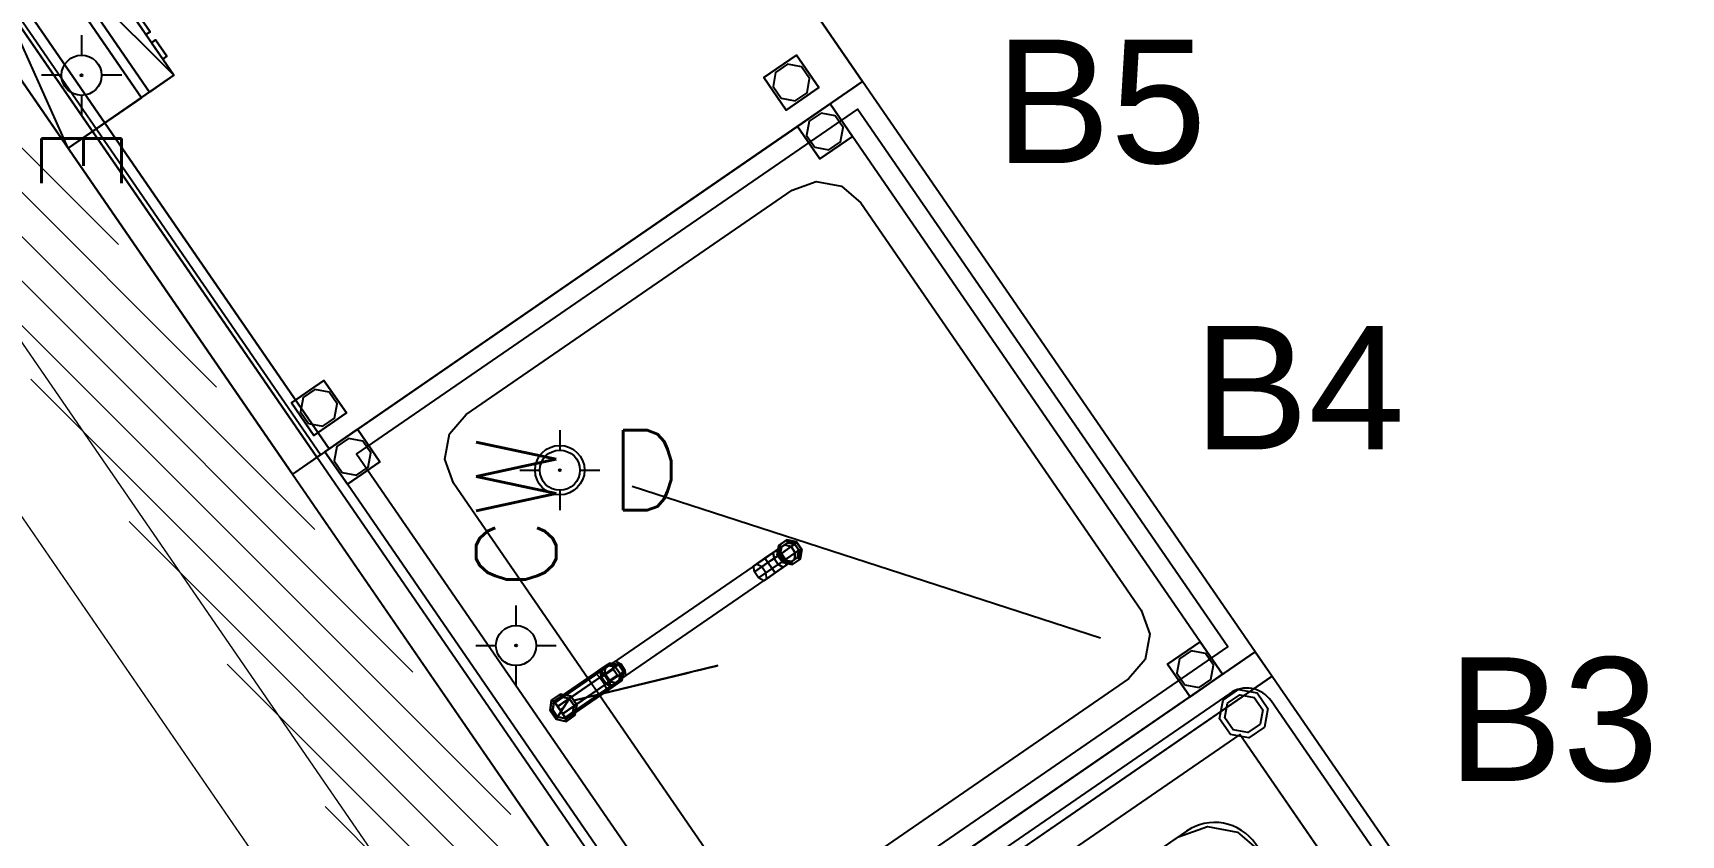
# Model space of a CAD drawing. Header units: millimetres. Extents: x 8159 to 14952, y 6817 to 11888.
# Drawn here: x 8721.3 to 8888, y 8041.3 to 8122.4 of the extents above; entities that cross this region are included whole.
import ezdxf
from ezdxf.enums import TextEntityAlignment as Align

# ---------------------------------------------------------------- set-up
doc = ezdxf.new("R2010")
doc.units = ezdxf.units.MM
doc.header["$LTSCALE"] = 5
for name, color, linetype in [('200-EquipBlack-3d', 250, 'Continuous'), ('200-EquipBorder-2d', 9, 'Continuous'), ('200-EquipID-2d', 7, 'Continuous'), ('200-EquipInternal-2d', 252, 'Continuous'), ('200-EquipSteel-3d', 9, 'Continuous'), ('250-Cwater-2d', 160, 'Continuous'), ('250-Drain-2D', 140, 'Continuous'), ('250-ele-2d', 20, 'Continuous')]:
    doc.layers.add(name, color=color, linetype=linetype)
doc.layers.add('200-InsPoint-3D', color=3, linetype='Continuous', plot=False)
for name, color, linetype, lineweight in [('3-YANGIN-DOLABI', 7, 'Continuous', 0), ('A-DUVAR', 5, 'Continuous', 18), ('anted', 10, 'Continuous', 0), ('FIBROBETON', 1, 'Continuous', 18), ('SİYAH', 253, 'Continuous', 5), ('YAZI', 250, 'Continuous', 30)]:
    doc.layers.add(name, color=color, linetype=linetype, lineweight=lineweight)
doc.styles.add('Arial', font='arial.ttf')
doc.styles.add('ROMANS', font='micross.ttf')
doc.styles.add('SIMPLEX', font='SIMPLEX')

# ---------------------------------------------------------------- blocks, each defined once
blk = doc.blocks.new('A$C23C11219')
at = {"layer": 'FIBROBETON'}
blk.add_lwpolyline([(4170.99, 707.81), (4330.65, -537.53, 0.079118), (6057.44, 175.69), (5734.15, 708.99, 0.288304), (5090.27, 1000.53, -0.032207)], format="xyb", close=True, dxfattribs=at)
blk.add_lwpolyline([(6041.3, 289.12), (5825.08, 645.8)], dxfattribs=at)
blk = doc.blocks.new('TLP1810E')
at = {"layer": '200-EquipBorder-2d'}
blk.add_lwpolyline([(0, -700), (1800, -700), (1800, 0), (0, 0)], close=True, dxfattribs=at)
at = {"layer": '200-EquipInternal-2d'}
blk.add_line((1770, -30), (1770, -700), dxfattribs=at)
blk.add_lwpolyline([(1347.4, -640), (1740, -640), (1740, -60), (1347.4, -60)], dxfattribs=at)
blk.add_lwpolyline([(1447.4, -590), (1640, -590, 0.414214), (1690, -540), (1690, -160, 0.414214), (1640, -110), (1447.4, -110, 0.414214), (1397.4, -160), (1397.4, -540, 0.414214)], format="xyb", close=True, dxfattribs=at)
at = {"layer": '200-EquipSteel-3d', "elevation": 900}
blk.add_lwpolyline([(30, -700), (0, -700), (0, 0), (1800, 0), (1800, -700), (1770, -700), (1770, -30), (30, -30), (30, -700)], dxfattribs=at)
at = {"layer": '200-EquipSteel-3d'}
for points, elevation in [([(1800, -700), (1800, 0), (0, 0), (0, -700)], 860), ([(1740, -640), (1740, -60), (60, -60), (60, -640)], 870), ([(1630, -110), (1660, -118), (1682, -140), (1690, -170), (1690, -530), (1682, -560), (1660, -582), (1630, -590), (1457.4, -590), (1427.4, -582), (1405.4, -560), (1397.4, -530), (1397.4, -170), (1405.4, -140), (1427.4, -118), (1457.4, -110)], 720), ([(1764.6, -631.9), (1778.1, -645.4), (1778.1, -664.6), (1764.6, -678.1), (1745.4, -678.1), (1731.9, -664.6), (1731.9, -645.4), (1745.4, -631.9)], 70)]:
    blk.add_lwpolyline(points, close=True, dxfattribs=dict(at, elevation=elevation))
at = {"layer": '200-EquipSteel-3d', "elevation": 660}
blk.add_lwpolyline([(20, -80), (20, -655, 0.414214), (50, -685), (1750, -685, 0.414214), (1780, -655), (1780, -80)], format="xyb", dxfattribs=at)
at = {"layer": '200-EquipSteel-3d'}
blk.add_lwpolyline([(1762.5, -636.9), (1773.1, -647.5), (1773.1, -662.5), (1762.5, -673.1), (1747.5, -673.1), (1736.9, -662.5), (1736.9, -647.5), (1747.5, -636.9)], close=True, dxfattribs=at)
at = {"layer": '200-EquipSteel-3d', "invisible_edges": 15}
for points in [[(1740, -60, 900), (1800, 0, 900), (1800, -700, 900), (1740, -640, 900)], [(1800, 0, 1000), (1770, -30, 1000), (1770, -700, 1000), (1800, -700, 1000)], [(1740, -60, 870), (1690, -110, 870), (1690, -590, 870), (1740, -640, 870)], [(1690, -530, 720), (1682, -560, 720), (1660, -582, 720), (1630, -590, 720)], [(1690, -530, 870), (1690, -590, 870), (1682, -560, 870)], [(1682, -560, 870), (1690, -590, 870), (1660, -582, 870)], [(1690, -590, 870), (1660, -582, 870), (1630, -590, 870)], [(1397.4, -640, 870), (1397.4, -590, 870), (1690, -590, 870), (1740, -640, 870)], [(60, -640, 900), (1740, -640, 900), (1800, -700, 900), (0, -700, 900)]]:
    blk.add_3dface(points, dxfattribs=at)
at = {"layer": '200-InsPoint-3D'}
blk.add_point((1800, -700), dxfattribs=at)
blk.add_attdef('DISTANG', (0, 0), '', height=1, dxfattribs=at)
blk = doc.blocks.new('LG716P')
at = {"layer": '200-EquipBorder-2d'}
for points in [[(0, -700), (700, -700), (700, 0), (0, 0)], [(100, -629), (75, -622.3), (56.7, -604), (50, -579), (50, -179), (56.7, -154), (75, -135.7), (100, -129), (600, -129), (625, -135.7), (643.3, -154), (650, -179), (650, -579), (643.3, -604), (625, -622.3), (600, -629)]]:
    blk.add_lwpolyline(points, close=True, dxfattribs=at)
blk.add_circle((550, -225), 25, dxfattribs=at)
at = {"layer": '200-EquipInternal-2d'}
for p, q in [((0, -30), (700, -30)), ((100, -579), (494.9, -275.9))]:
    blk.add_line(p, q, dxfattribs=at)
blk.add_lwpolyline([(20, -65), (20, -680), (680, -680), (680, -65)], close=True, dxfattribs=at)
at = {"layer": '200-EquipSteel-3d'}
for p, q in [((40, -40, 570), (660, -40, 570)), ((0, -80, 570), (0, -620, 570)), ((700, -620, 570), (700, -80, 570)), ((40, -660, 570), (660, -660, 570)), ((0, -700, 850), (700, -700, 850))]:
    blk.add_line(p, q, dxfattribs=at)
at = {"layer": '200-EquipSteel-3d', "extrusion": (1, 0, 0)}
blk.add_lwpolyline([(-45, 900), (-34.4, 904.4), (-30, 915), (-30, 1000), (0, 1000), (0, 850)], dxfattribs=at)
at = {"layer": '200-EquipSteel-3d'}
for points in [[(12.8, -42.5), (2.5, -52.8), (2.5, -67.2), (12.8, -77.5), (27.2, -77.5), (37.5, -67.2), (37.5, -52.8), (27.2, -42.5)], [(672.8, -42.5), (662.5, -52.8), (662.5, -67.2), (672.8, -77.5), (687.2, -77.5), (697.5, -67.2), (697.5, -52.8), (687.2, -42.5)], [(12.8, -622.5), (2.5, -632.8), (2.5, -647.2), (12.8, -657.5), (27.2, -657.5), (37.5, -647.2), (37.5, -632.8), (27.2, -622.5)], [(672.8, -622.5), (662.5, -632.8), (662.5, -647.2), (672.8, -657.5), (687.2, -657.5), (697.5, -647.2), (697.5, -632.8), (687.2, -622.5)]]:
    blk.add_lwpolyline(points, close=True, dxfattribs=at)
for points, elevation in [([(20, -65), (20, -680), (680, -680), (680, -65)], 880), ([(100, -629), (75, -622.3), (56.7, -604), (50, -579), (50, -179), (56.7, -154), (75, -135.7), (100, -129), (600, -129), (625, -135.7), (643.3, -154), (650, -179), (650, -579), (643.3, -604), (625, -622.3), (600, -629)], 600)]:
    blk.add_lwpolyline(points, close=True, dxfattribs=dict(at, elevation=elevation))
for points in [[(0, -45, 900), (0, -700, 900), (0, -700, 850), (0, 0, 850)], [(700, -45, 900), (700, -700, 900), (700, -700, 850), (700, 0, 850)]]:
    blk.add_polyline3d(points, dxfattribs=at)
at = {"layer": '200-EquipSteel-3d', "invisible_edges": 15}
for points in [[(0, 0, 850), (0, -700, 850), (0, -700, 900), (0, 0, 900)], [(0, 0, 900), (0, 0, 1000), (0, -30, 1000), (0, -30, 900)], [(700, 0, 850), (700, -700, 850), (700, -700, 900), (700, 0, 900)], [(700, 0, 900), (700, 0, 1000), (700, -30, 1000), (700, -30, 900)], [(0, -30, 900), (0, -30, 915), (0, -34.4, 904.4), (0, -45, 900)], [(700, -30, 900), (700, -30, 915), (700, -34.4, 904.4), (700, -45, 900)], [(0, -700, 900), (20, -680, 900), (20, -65, 900), (0, -45, 900)], [(20, -65, 900), (0, -45, 900), (700, -45, 900), (680, -65, 900)], [(700, -45, 900), (680, -65, 900), (680, -680, 900), (700, -700, 900)], [(20, -680, 880), (50, -629, 880), (50, -129, 880), (20, -65, 880)], [(50, -129, 880), (20, -65, 880), (680, -65, 880), (650, -129, 880)], [(680, -65, 880), (650, -129, 880), (650, -629, 880), (680, -680, 880)], [(50, -129, 600), (50, -629, 600), (650, -629, 600), (650, -129, 600)], [(50, -129, 880), (100, -129, 880), (75, -135.7, 880), (56.7, -154, 880)], [(50, -129, 880), (56.7, -154, 880), (50, -179, 880)], [(650, -129, 880), (600, -129, 880), (625, -135.7, 880), (643.3, -154, 880)], [(650, -129, 880), (643.3, -154, 880), (650, -179, 880)], [(50, -629, 880), (56.7, -604, 880), (50, -579, 880)], [(650, -629, 880), (643.3, -604, 880), (650, -579, 880)], [(50, -629, 880), (100, -629, 880), (75, -622.3, 880), (56.7, -604, 880)], [(650, -629, 880), (600, -629, 880), (625, -622.3, 880), (643.3, -604, 880)], [(650, -629, 880), (680, -680, 880), (20, -680, 880), (50, -629, 880)], [(680, -680, 900), (700, -700, 900), (0, -700, 900), (20, -680, 900)]]:
    blk.add_3dface(points, dxfattribs=at)
at = {"layer": '200-InsPoint-3D'}
for p in [(0, 0), (700, 0), (350, -90), (0, -700), (700, -700)]:
    blk.add_point(p, dxfattribs=at)
blk.add_attdef('DISTANG', (0, 0), '', height=1, dxfattribs=at)
at = {"layer": '200-EquipSteel-3d'}
mesh = blk.add_polymesh((6, 3), dxfattribs=at)
for k, corner in enumerate([(40, -80, 850), (40, -80, 50), (40, -80, 50), (0, -80, 850), (0, -80, 50), (0, -80, 50), (0, -40, 850), (0, -40, 50), (0, -80, 50), (40, -40, 850), (40, -40, 50), (40, -80, 50), (40, -40, 850), (40, -40, 850), (40, -80, 850), (0, -40, 850), (0, -40, 850), (0, -80, 850)]):
    mesh.set_mesh_vertex(divmod(k, 3), corner)
mesh = blk.add_polymesh((6, 3), dxfattribs=at)
for k, corner in enumerate([(700, -80, 850), (700, -80, 50), (700, -80, 50), (660, -80, 850), (660, -80, 50), (660, -80, 50), (660, -40, 850), (660, -40, 50), (660, -80, 50), (700, -40, 850), (700, -40, 50), (700, -80, 50), (700, -40, 850), (700, -40, 850), (700, -80, 850), (660, -40, 850), (660, -40, 850), (660, -80, 850)]):
    mesh.set_mesh_vertex(divmod(k, 3), corner)
mesh = blk.add_polymesh((6, 3), dxfattribs=at)
for k, corner in enumerate([(40, -660, 850), (40, -660, 50), (40, -660, 50), (0, -660, 850), (0, -660, 50), (0, -660, 50), (0, -620, 850), (0, -620, 50), (0, -660, 50), (40, -620, 850), (40, -620, 50), (40, -660, 50), (40, -620, 850), (40, -620, 850), (40, -660, 850), (0, -620, 850), (0, -620, 850), (0, -660, 850)]):
    mesh.set_mesh_vertex(divmod(k, 3), corner)
mesh = blk.add_polymesh((6, 3), dxfattribs=at)
for k, corner in enumerate([(700, -660, 850), (700, -660, 50), (700, -660, 50), (660, -660, 850), (660, -660, 50), (660, -660, 50), (660, -620, 850), (660, -620, 50), (660, -660, 50), (700, -620, 850), (700, -620, 50), (700, -660, 50), (700, -620, 850), (700, -620, 850), (700, -660, 850), (660, -620, 850), (660, -620, 850), (660, -660, 850)]):
    mesh.set_mesh_vertex(divmod(k, 3), corner)
blk = doc.blocks.new('attrib')
at = {"layer": '200-EquipID-2d', "style": 'Arial'}
blk.add_attdef('POS', text='', height=2.5, dxfattribs=at).set_placement((0, 0, -1), align=Align.MIDDLE)
at = {"layer": '200-EquipID-2d', "style": 'ROMANS', "flags": 1}
for tag, p in [('ZONA', (0, -4.905, -2)), ('EQUIPMENTDATA', (0, -7.89, -2)), ('LONGDESCR', (0, -11.302, -2)), ('EQUIPMENTCONN', (0, -14.714, -2)), ('ACCESSORYDATA', (0, -18.552, -2)), ('ACCESSORYCONN', (0, -21.857, -2))]:
    blk.add_attdef(tag, text='', height=2.5, dxfattribs=at).set_placement(p, align=Align.CENTER)
blk = doc.blocks.new('DCON')
at = {"layer": '250-Drain-2D'}
for p, q in [((0, 40.6), (0, 20.3)), ((-40.6, 0), (-20.3, 0)), ((20.3, 0), (40.6, 0)), ((0, -20.3), (0, -40.6))]:
    blk.add_line(p, q, dxfattribs=at)
for radius in [20.3, 1]:
    blk.add_circle((0, 0), radius, dxfattribs=at)
blk.add_point((0, 0), dxfattribs=at)
at = {"layer": '250-Drain-2D', "style": 'SIMPLEX', "flags": 8}
blk.add_attdef('D', (50, -40.6), '', height=81, dxfattribs=at)
blk = doc.blocks.new('TG1110P')
at = {"layer": '200-EquipBorder-2d'}
blk.add_lwpolyline([(0, 0), (1100, 0), (1100, -700), (0, -700)], close=True, dxfattribs=at)
at = {"layer": '200-EquipInternal-2d'}
blk.add_line((0, -30), (1100, -30), dxfattribs=at)
at = {"layer": '200-EquipSteel-3d'}
for points in [[(32.8, -42.5), (22.5, -52.8), (22.5, -67.2), (32.8, -77.5), (47.2, -77.5), (57.5, -67.2), (57.5, -52.8), (47.2, -42.5)], [(1052.8, -42.5), (1042.5, -52.8), (1042.5, -67.2), (1052.8, -77.5), (1067.2, -77.5), (1077.5, -67.2), (1077.5, -52.8), (1067.2, -42.5)], [(32.8, -622.5), (22.5, -632.8), (22.5, -647.2), (32.8, -657.5), (47.2, -657.5), (57.5, -647.2), (57.5, -632.8), (47.2, -622.5)], [(1052.8, -622.5), (1042.5, -632.8), (1042.5, -647.2), (1052.8, -657.5), (1067.2, -657.5), (1077.5, -647.2), (1077.5, -632.8), (1067.2, -622.5)]]:
    blk.add_lwpolyline(points, close=True, dxfattribs=at)
at = {"layer": '200-EquipSteel-3d', "invisible_edges": 15}
for points in [[(0, 0, 900), (0, 0, 1000), (0, -30, 1000), (0, -30, 900)], [(0, 0, 850), (0, -700, 850), (0, -700, 900), (0, 0, 900)], [(1100, 0, 850), (1100, -700, 850), (1100, -700, 900), (1100, 0, 900)], [(1100, 0, 900), (1100, 0, 1000), (1100, -30, 1000), (1100, -30, 900)], [(0, -30, 900), (0, -30, 915), (0, -34.4, 904.4), (0, -45, 900)], [(1100, -30, 900), (1100, -30, 915), (1100, -34.4, 904.4), (1100, -45, 900)]]:
    blk.add_3dface(points, dxfattribs=at)
at = {"layer": '200-EquipSteel-3d'}
for points in [[(0, 0, 1000), (1100, 0, 1000), (1100, -30, 1000), (0, -30, 1000)], [(0, 0, 1000), (0, 0, 850), (1100, 0, 850), (1100, 0, 1000)], [(1100, 0, 850), (1100, -700, 850), (0, -700, 850), (0, 0, 850)], [(0, -30, 1000), (1100, -30, 1000), (1100, -30, 915), (0, -30, 915)], [(0, -30, 915), (0, -34.4, 904.4), (1100, -34.4, 904.4), (1100, -30, 915)], [(0, -45, 900), (0, -34.4, 904.4), (1100, -34.4, 904.4), (1100, -45, 900)], [(1100, -700, 900), (0, -700, 900), (0, -45, 900), (1100, -45, 900)], [(1100, -700, 900), (0, -700, 900), (0, -700, 850), (1100, -700, 850)]]:
    blk.add_3dface(points, dxfattribs=at)
at = {"layer": '200-InsPoint-3D'}
for p in [(0, 0), (1100, 0), (0, -700), (1100, -700)]:
    blk.add_point(p, dxfattribs=at)
at = {"layer": '200-InsPoint-3D', "flags": 9}
blk.add_attdef('DISTANG', (0, 0), '', height=1, dxfattribs=at)
at = {"layer": '200-EquipSteel-3d'}
mesh = blk.add_polymesh((6, 3), dxfattribs=at)
for k, corner in enumerate([(60, -80, 850), (60, -80, 50), (60, -80, 50), (20, -80, 850), (20, -80, 50), (20, -80, 50), (20, -40, 850), (20, -40, 50), (20, -80, 50), (60, -40, 850), (60, -40, 50), (60, -80, 50), (60, -40, 850), (60, -40, 850), (60, -80, 850), (20, -40, 850), (20, -40, 850), (20, -80, 850)]):
    mesh.set_mesh_vertex(divmod(k, 3), corner)
mesh = blk.add_polymesh((6, 3), dxfattribs=at)
for k, corner in enumerate([(1080, -80, 850), (1080, -80, 50), (1080, -80, 50), (1040, -80, 850), (1040, -80, 50), (1040, -80, 50), (1040, -40, 850), (1040, -40, 50), (1040, -80, 50), (1080, -40, 850), (1080, -40, 50), (1080, -80, 50), (1080, -40, 850), (1080, -40, 850), (1080, -80, 850), (1040, -40, 850), (1040, -40, 850), (1040, -80, 850)]):
    mesh.set_mesh_vertex(divmod(k, 3), corner)
mesh = blk.add_polymesh((6, 3), dxfattribs=at)
for k, corner in enumerate([(60, -660, 850), (60, -660, 50), (60, -660, 50), (20, -660, 850), (20, -660, 50), (20, -660, 50), (20, -620, 850), (20, -620, 50), (20, -660, 50), (60, -620, 850), (60, -620, 50), (60, -660, 50), (60, -620, 850), (60, -620, 850), (60, -660, 850), (20, -620, 850), (20, -620, 850), (20, -660, 850)]):
    mesh.set_mesh_vertex(divmod(k, 3), corner)
mesh = blk.add_polymesh((6, 3), dxfattribs=at)
for k, corner in enumerate([(1080, -660, 850), (1080, -660, 50), (1080, -660, 50), (1040, -660, 850), (1040, -660, 50), (1040, -660, 50), (1040, -620, 850), (1040, -620, 50), (1040, -660, 50), (1080, -620, 850), (1080, -620, 50), (1080, -660, 50), (1080, -620, 850), (1080, -620, 850), (1080, -660, 850), (1040, -620, 850), (1040, -620, 850), (1040, -660, 850)]):
    mesh.set_mesh_vertex(divmod(k, 3), corner)
blk = doc.blocks.new('SHTEB1')
at = {"layer": '200-EquipBlack-3d'}
for points, invisible_edges in [([(-12.8, 3.7, 947.4), (0.2, -1.8, 947.5), (-5.2, 10.8, 947.4), (-12.8, 3.7, 947.4)], 3), ([(-12.8, 3.7, 947.4), (-12.8, -7.1, 947.4), (0.2, -1.8, 947.5), (-12.8, 3.7, 947.4)], 6), ([(5.6, 10.8, 947.4), (-5.2, 10.8, 947.4), (0.2, -1.8, 947.5), (5.6, 10.8, 947.4)], 6), ([(13.2, 3.7, 947.4), (5.6, 10.8, 947.4), (0.2, -1.8, 947.5), (13.2, 3.7, 947.4)], 6), ([(13.2, -7.1, 947.4), (13.2, 3.7, 947.4), (0.2, -1.8, 947.5), (13.2, -7.1, 947.4)], 6), ([(0.2, -14.5, 935.5), (0.2, -14.5, 947.5), (-41.4, -123.4, 1041.7), (-53.2, -154.5, 1060.2)], 4), ([(-12.8, -7.1, 947.4), (-5.2, -14.5, 947.5), (0.2, -1.8, 947.5), (-12.8, -7.1, 947.4)], 6), ([(-5.2, -14.5, 947.5), (5.6, -14.5, 947.5), (0.2, -1.8, 947.5), (-5.2, -14.5, 947.5)], 6), ([(5.6, -14.5, 947.5), (13.2, -7.1, 947.4), (0.2, -1.8, 947.5), (5.6, -14.5, 947.5)], 6), ([(-41.4, -123.4, 1041.7), (-43.9, -130.1, 1049.3), (-53.2, -154.5, 1060.2)], 10), ([(-43.9, -130.1, 1049.3), (-44.5, -131.7, 1057.3), (-53.2, -154.5, 1072.8), (-53.2, -154.5, 1060.2)], 10), ([(-44.5, -131.7, 1057.3), (-45.1, -133.3, 1065.3), (-51.9, -151.1, 1079.5), (-53.2, -154.5, 1072.8)], 10), ([(-45.1, -133.3, 1065.3), (-45.1, -133.3, 1073.2), (-49.3, -144.1, 1082.6), (-51.9, -151.1, 1079.5)], 10), ([(-49.3, -144.1, 1082.6), (-45.1, -133.3, 1073.2), (-46.8, -137.7, 1079.5), (-49.3, -144.1, 1082.6)], 1)]:
    blk.add_3dface(points, dxfattribs=dict(at, invisible_edges=invisible_edges))
at = {"layer": '200-EquipInternal-2d'}
blk.add_lwpolyline([(9, 3.7), (3.7, 9), (-3.7, 9), (-9, 3.7), (-9, -285.4), (-3.7, -290.6), (3.7, -290.6), (9, -285.4)], close=True, dxfattribs=at)
at = {"layer": '200-EquipSteel-3d', "extrusion": (-1, 0, 0)}
for p, q in [((5.6, -14.5, 930.6), (-5.2, 10.8, 930.6)), ((5.6, -14.5, 935.5), (-5.2, 10.8, 935.5)), ((4.5, -12, 933.2), (-4.1, 8.3, 933.2))]:
    blk.add_line(p, q, dxfattribs=at)
at = {"layer": '200-EquipSteel-3d', "extrusion": (0, -0.866025, 0.5), "elevation": 537.9}
blk.add_lwpolyline([(-9, 795.3), (-9, 787.8), (-3.7, 782.6), (3.7, 782.6), (9, 787.8), (9, 795.3), (3.7, 800.6), (-3.7, 800.6)], close=True, dxfattribs=at)
at = {"layer": '200-EquipSteel-3d'}
for points in [[(-5.2, 10.8, 930.6), (-5.2, 10.8, 879), (-12.8, 3.7, 879), (-12.8, 3.7, 930.6)], [(-5.2, 10.8, 930.6), (-12.8, 3.7, 930.6), (-10.2, 2.6, 933.2), (-4.1, 8.3, 933.2)], [(-5.2, 10.8, 935.5), (-4.1, 8.3, 933.2), (-10.2, 2.6, 933.2), (-12.8, 3.7, 935.5)], [(-5.2, 10.8, 935.5), (-12.8, 3.7, 935.5), (-12.8, 3.7, 947.4), (-5.2, 10.8, 947.4)], [(-12.8, 3.7, 930.6), (-12.8, 3.7, 879), (-12.8, -7.1, 879), (-12.8, -7.1, 930.6)], [(-12.8, 3.7, 930.6), (-12.8, -7.1, 930.6), (-10.2, -6, 933.2), (-10.2, 2.6, 933.2)], [(-10.2, 2.6, 933.2), (-10.2, -6, 933.2), (-12.8, -7.1, 935.5), (-12.8, 3.7, 935.5)], [(-12.8, 3.7, 947.4), (-12.8, 3.7, 935.5), (-12.8, -7.1, 935.5), (-12.8, -7.1, 947.4)], [(-10.8, 2.4, 917.4), (-10.8, -48.5, 922), (-4.5, -49.5, 927.5), (-4.5, 2.5, 923.7)], [(-10.8, 2.3, 908.5), (-10.8, -50.9, 914.3), (-10.8, -48.5, 922), (-10.8, 2.4, 917.4)], [(-4.5, 2.2, 902.1), (-4.5, -56.1, 908.8), (-10.8, -50.9, 914.3), (-10.8, 2.3, 908.5)], [(5.6, 10.8, 930.6), (5.6, 10.8, 879), (-5.2, 10.8, 879), (-5.2, 10.8, 930.6)], [(5.6, 10.8, 930.6), (-5.2, 10.8, 930.6), (-4.1, 8.3, 933.2), (4.5, 8.3, 933.2)], [(4.5, 8.3, 933.2), (-4.1, 8.3, 933.2), (-5.2, 10.8, 935.5), (5.6, 10.8, 935.5)], [(5.6, 10.8, 935.5), (-5.2, 10.8, 935.5), (-5.2, 10.8, 947.4), (5.6, 10.8, 947.4)], [(-4.5, 2.5, 923.7), (-4.5, -49.5, 927.5), (4.5, -49.5, 927.5), (4.5, 2.5, 923.7)], [(-4.5, -56.1, 908.8), (-4.5, 2.2, 902.1), (4.5, 2.2, 902.1), (4.5, -56.1, 908.8)], [(13.2, 3.7, 930.6), (5.6, 10.8, 930.6), (4.5, 8.3, 933.2), (10.6, 2.6, 933.2)], [(10.6, 2.6, 933.2), (4.5, 8.3, 933.2), (5.6, 10.8, 935.5), (13.2, 3.7, 935.5)], [(10.8, -48.5, 922), (10.8, 2.4, 917.4), (4.5, 2.5, 923.7), (4.5, -49.5, 927.5)], [(4.5, -56.1, 908.8), (4.5, 2.2, 902.1), (10.8, 2.3, 908.5), (10.8, -50.9, 914.3)], [(13.2, 3.7, 930.6), (13.2, 3.7, 879), (5.6, 10.8, 879), (5.6, 10.8, 930.6)], [(5.6, 10.8, 935.5), (5.6, 10.8, 947.4), (13.2, 3.7, 947.4), (13.2, 3.7, 935.5)], [(13.2, -7.1, 930.6), (13.2, 3.7, 930.6), (10.6, 2.6, 933.2), (10.6, -6, 933.2)], [(10.6, -6, 933.2), (10.6, 2.6, 933.2), (13.2, 3.7, 935.5), (13.2, -7.1, 935.5)], [(10.8, -50.9, 914.3), (10.8, 2.3, 908.5), (10.8, 2.3, 917.4), (10.8, -48.5, 922)], [(13.2, -7.1, 930.6), (13.2, -7.1, 879), (13.2, 3.7, 879), (13.2, 3.7, 930.6)], [(13.2, 3.7, 935.5), (13.2, 3.7, 947.4), (13.2, -7.1, 947.4), (13.2, -7.1, 935.5)], [(-12.8, -7.1, 930.6), (-5.2, -14.5, 930.6), (-4.1, -12, 933.2), (-10.2, -6, 933.2)], [(-12.8, -7.1, 935.5), (-10.2, -6, 933.2), (-4.1, -12, 933.2), (-5.2, -14.5, 935.5)], [(-12.8, -7.1, 930.6), (-12.8, -7.1, 879), (-5.2, -14.5, 879), (-5.2, -14.5, 930.6)], [(-12.8, -7.1, 935.5), (-5.2, -14.5, 935.5), (-5.2, -14.5, 947.5), (-12.8, -7.1, 947.4)], [(-4.1, -12, 933.2), (-5.2, -14.5, 930.6), (5.6, -14.5, 930.6), (4.5, -12, 933.2)], [(-4.1, -12, 933.2), (4.5, -12, 933.2), (5.6, -14.5, 935.5), (-5.2, -14.5, 935.5)], [(-5.2, -14.5, 930.6), (-5.2, -14.5, 879), (5.6, -14.5, 879), (5.6, -14.5, 930.6)], [(-5.2, -14.5, 935.5), (5.6, -14.5, 935.5), (5.6, -14.5, 947.5), (-5.2, -14.5, 947.5)], [(4.5, -12, 933.2), (5.6, -14.5, 930.6), (13.2, -7.1, 930.6), (10.6, -6, 933.2)], [(5.6, -14.5, 935.5), (4.5, -12, 933.2), (10.6, -6, 933.2), (13.2, -7.1, 935.5)], [(5.6, -14.5, 930.6), (5.6, -14.5, 879), (13.2, -7.1, 879), (13.2, -7.1, 930.6)], [(5.6, -14.5, 947.5), (5.6, -14.5, 935.5), (13.2, -7.1, 935.5), (13.2, -7.1, 947.4)], [(-4.5, -49.5, 927.5), (-4.5, -51, 931.3), (-10.8, -54.3, 928.1), (-10.8, -48.5, 922)], [(-10.8, -48.5, 922), (-10.8, -54.3, 928.1), (-10.8, -62.1, 923.6), (-10.8, -50.9, 914.3)], [(4.5, -49.5, 927.5), (4.5, -51, 931.3), (-4.5, -51, 931.3), (-4.5, -49.5, 927.5)], [(4.5, -49.5, 927.5), (10.8, -48.5, 922), (10.8, -54.3, 928.1), (4.5, -51, 931.3)], [(10.8, -48.5, 922), (10.8, -50.9, 914.3), (10.8, -62.1, 923.6), (10.8, -54.3, 928.1)], [(-10.8, -57.1, 937), (-4.5, -50.8, 937), (-3.7, -54.7, 950.3), (-9, -59.3, 947.7)], [(-4.5, -51, 931.3), (-4.5, -50.8, 937), (-10.8, -57.1, 937), (-10.8, -54.3, 928.1)], [(-10.8, -50.9, 914.3), (-4.5, -56.1, 908.8), (-4.5, -68.5, 920.5), (-10.8, -62.1, 923.6)], [(-10.8, -54.3, 928.1), (-10.8, -57.1, 937), (-10.8, -66, 937), (-10.8, -62.1, 923.6)], [(-10.8, -66, 937), (-9, -65.7, 943.9), (-9, -59.3, 947.7), (-10.8, -57.1, 937)], [(-10.8, -62.1, 923.6), (-4.5, -68.5, 920.5), (-4.5, -72.4, 937), (-10.8, -66, 937)], [(-4.5, -72.4, 937), (-3.7, -72.6, 941.3), (-9, -65.7, 943.9), (-10.8, -66, 937)], [(-9, -59.3, 947.7), (-3.7, -54.7, 950.3), (-3.7, -65.6, 962.3), (-9, -68.2, 957.7)], [(-9, -65.7, 943.9), (-9, -71.9, 951.2), (-9, -68.2, 957.7), (-9, -59.3, 947.7)], [(-3.7, -72.6, 941.3), (-3.7, -74.6, 946.7), (-9, -71.9, 951.2), (-9, -65.7, 943.9)], [(-4.5, -50.8, 937), (4.5, -50.8, 937), (3.7, -54.7, 950.3), (-3.7, -54.7, 950.3)], [(4.5, -51, 931.3), (4.5, -50.8, 937), (-4.5, -50.8, 937), (-4.5, -51, 931.3)], [(-4.5, -56.1, 908.8), (4.5, -56.1, 908.8), (4.5, -68.5, 920.5), (-4.5, -68.5, 920.5)], [(-3.7, -54.7, 950.3), (3.7, -54.7, 950.3), (3.7, -65.6, 962.3), (-3.7, -65.6, 962.3)], [(4.5, -50.8, 937), (10.8, -57.1, 937), (9, -59.3, 947.7), (3.7, -54.7, 950.3)], [(3.7, -54.7, 950.3), (9, -59.3, 947.7), (9, -68.2, 957.7), (3.7, -65.6, 962.3)], [(3.7, -72.6, 941.3), (9, -65.7, 943.9), (9, -71.9, 951.2), (3.7, -74.6, 946.7)], [(4.5, -72.4, 937), (10.8, -66, 937), (9, -65.7, 943.9), (3.7, -72.6, 941.3)], [(4.5, -51, 931.3), (10.8, -54.3, 928.1), (10.8, -57.1, 937), (4.5, -50.8, 937)], [(4.5, -56.1, 908.8), (10.8, -50.9, 914.3), (10.8, -62.1, 923.6), (4.5, -68.5, 920.5)], [(4.5, -68.5, 920.5), (10.8, -62.1, 923.6), (10.8, -66, 937), (4.5, -72.4, 937)], [(10.8, -66, 937), (10.8, -57.1, 937), (9, -59.3, 947.7), (9, -65.7, 943.9)], [(9, -65.7, 943.9), (9, -59.3, 947.7), (9, -68.2, 957.7), (9, -71.9, 951.2)], [(10.8, -54.3, 928.1), (10.8, -62.1, 923.6), (10.8, -66, 937), (10.8, -57.1, 937)], [(-4.5, -68.5, 920.5), (4.5, -68.5, 920.5), (4.5, -72.4, 937), (-4.5, -72.4, 937)], [(4.5, -72.4, 937), (3.7, -72.6, 941.3), (-3.7, -72.6, 941.3), (-4.5, -72.4, 937)], [(3.7, -72.6, 941.3), (3.7, -74.6, 946.7), (-3.7, -74.6, 946.7), (-3.7, -72.6, 941.3)], [(-3.7, -255.3, 1066.7), (-9, -255.3, 1061.4), (-9, -241.4, 1057.7), (-3.7, -238.8, 1062.3)], [(-9, -255.3, 1054), (-9, -255.3, 1061.4), (-9, -241.4, 1057.7), (-9, -245.1, 1051.2)], [(-3.7, -255.3, 1048.7), (-9, -255.3, 1054), (-9, -245.1, 1051.2), (-3.7, -247.8, 1046.7)], [(3.7, -255.3, 1066.7), (-3.7, -255.3, 1066.7), (-3.7, -238.8, 1062.3), (3.7, -238.8, 1062.3)], [(-3.7, -255.3, 1048.7), (-3.7, -247.8, 1046.7), (3.7, -247.8, 1046.7), (3.7, -255.3, 1048.7)], [(9, -255.3, 1061.4), (3.7, -255.3, 1066.7), (3.7, -238.8, 1062.3), (9, -241.4, 1057.7)], [(3.7, -255.3, 1048.7), (3.7, -247.8, 1046.7), (9, -245.1, 1051.2), (9, -255.3, 1054)], [(9, -255.3, 1054), (9, -245.1, 1051.2), (9, -241.4, 1057.7), (9, -255.3, 1061.4)], [(-9, -265.4, 1051.2), (-9, -269.1, 1057.7), (-9, -255.3, 1061.4), (-9, -255.3, 1054)], [(-3.7, -271.8, 1062.3), (-9, -269.1, 1057.7), (-9, -255.3, 1061.4), (-3.7, -255.3, 1066.7)], [(-3.7, -262.8, 1046.7), (-9, -265.4, 1051.2), (-9, -255.3, 1054), (-3.7, -255.3, 1048.7)], [(-3.7, -268.3, 1041.2), (-9, -272.8, 1043.8), (-9, -265.4, 1051.2), (-3.7, -262.8, 1046.7)], [(-9, -272.8, 1043.8), (-9, -279.3, 1047.5), (-9, -269.1, 1057.7), (-9, -265.4, 1051.2)], [(3.7, -271.8, 1062.3), (-3.7, -271.8, 1062.3), (-3.7, -255.3, 1066.7), (3.7, -255.3, 1066.7)], [(-3.7, -262.8, 1046.7), (-3.7, -255.3, 1048.7), (3.7, -255.3, 1048.7), (3.7, -262.8, 1046.7)], [(-3.7, -268.3, 1041.2), (-3.7, -262.8, 1046.7), (3.7, -262.8, 1046.7), (3.7, -268.3, 1041.2)], [(9, -269.1, 1057.7), (3.7, -271.8, 1062.3), (3.7, -255.3, 1066.7), (9, -255.3, 1061.4)], [(3.7, -262.8, 1046.7), (3.7, -255.3, 1048.7), (9, -255.3, 1054), (9, -265.4, 1051.2)], [(3.7, -268.3, 1041.2), (3.7, -262.8, 1046.7), (9, -265.4, 1051.2), (9, -272.8, 1043.8)], [(9, -265.4, 1051.2), (9, -255.3, 1054), (9, -255.3, 1061.4), (9, -269.1, 1057.7)], [(9, -272.8, 1043.8), (9, -265.4, 1051.2), (9, -269.1, 1057.7), (9, -279.3, 1047.5)], [(-4.8, -267.6, 977.4), (-11.7, -274.4, 977.4), (-11.7, -274.4, 988.8), (-4.8, -267.6, 988.8)], [(-3.7, -270.3, 994.5), (-4.8, -267.6, 988.8), (-11.7, -274.4, 988.8), (-9, -275.5, 994.5)], [(-4.8, -267.6, 977.4), (-3.7, -270.3, 973), (-9, -275.5, 973), (-11.7, -274.4, 977.4)], [(-11.7, -274.4, 977.4), (-11.7, -284.1, 977.4), (-11.7, -284.1, 988.8), (-11.7, -274.4, 988.8)], [(-9, -275.5, 994.5), (-11.7, -274.4, 988.8), (-11.7, -284.1, 988.8), (-9, -283, 994.5)], [(-11.7, -274.4, 977.4), (-9, -275.5, 973), (-9, -283, 973), (-11.7, -284.1, 977.4)], [(-9, -283, 994.5), (-11.7, -284.1, 988.8), (-4.8, -291, 988.8), (-3.7, -288.3, 994.5)], [(-11.7, -284.1, 977.4), (-9, -283, 973), (-3.7, -288.3, 973), (-4.8, -291, 977.4)], [(-3.7, -270.3, 1033.7), (-9, -275.5, 1033.7), (-9, -272.8, 1043.8), (-3.7, -268.3, 1041.2)], [(-3.7, -283.8, 1050.2), (-9, -279.3, 1047.5), (-9, -269.1, 1057.7), (-3.7, -271.8, 1062.3)], [(-3.7, -270.3, 994.5), (-9, -275.5, 994.5), (-9, -275.5, 1033.7), (-3.7, -270.3, 1033.7)], [(-9, -275.5, 1033.7), (-9, -283, 1033.7), (-9, -279.3, 1047.5), (-9, -272.8, 1043.8)], [(-9, -275.5, 994.5), (-9, -283, 994.5), (-9, -283, 1033.7), (-9, -275.5, 1033.7)], [(-3.7, -288.3, 1033.7), (-9, -283, 1033.7), (-9, -279.3, 1047.5), (-3.7, -283.8, 1050.2)], [(-9, -283, 994.5), (-3.7, -288.3, 994.5), (-3.7, -288.3, 1033.7), (-9, -283, 1033.7)], [(4.8, -267.6, 977.4), (-4.8, -267.6, 977.4), (-4.8, -267.6, 988.8), (4.8, -267.6, 988.8)], [(3.7, -270.3, 994.5), (4.8, -267.6, 988.8), (-4.8, -267.6, 988.8), (-3.7, -270.3, 994.5)], [(4.8, -267.6, 977.4), (3.7, -270.3, 973), (-3.7, -270.3, 973), (-4.8, -267.6, 977.4)], [(-3.7, -270.3, 1033.7), (-3.7, -268.3, 1041.2), (3.7, -268.3, 1041.2), (3.7, -270.3, 1033.7)], [(3.7, -270.3, 994.5), (-3.7, -270.3, 994.5), (-3.7, -270.3, 1033.7), (3.7, -270.3, 1033.7)], [(3.7, -283.8, 1050.2), (-3.7, -283.8, 1050.2), (-3.7, -271.8, 1062.3), (3.7, -271.8, 1062.3)], [(9, -275.5, 994.5), (11.7, -274.4, 988.8), (4.8, -267.6, 988.8), (3.7, -270.3, 994.5)], [(11.7, -274.4, 977.4), (9, -275.5, 973), (3.7, -270.3, 973), (4.8, -267.6, 977.4)], [(3.7, -270.3, 1033.7), (3.7, -268.3, 1041.2), (9, -272.8, 1043.8), (9, -275.5, 1033.7)], [(9, -279.3, 1047.5), (3.7, -283.8, 1050.2), (3.7, -271.8, 1062.3), (9, -269.1, 1057.7)], [(9, -275.5, 994.5), (3.7, -270.3, 994.5), (3.7, -270.3, 1033.7), (9, -275.5, 1033.7)], [(9, -283, 1033.7), (3.7, -288.3, 1033.7), (3.7, -283.8, 1050.2), (9, -279.3, 1047.5)], [(3.7, -288.3, 994.5), (9, -283, 994.5), (9, -283, 1033.7), (3.7, -288.3, 1033.7)], [(3.7, -288.3, 994.5), (4.8, -291, 988.8), (11.7, -284.1, 988.8), (9, -283, 994.5)], [(4.8, -291, 977.4), (3.7, -288.3, 973), (9, -283, 973), (11.7, -284.1, 977.4)], [(11.7, -274.4, 977.4), (4.8, -267.6, 977.4), (4.8, -267.6, 988.8), (11.7, -274.4, 988.8)], [(9, -275.5, 1033.7), (9, -272.8, 1043.8), (9, -279.3, 1047.5), (9, -283, 1033.7)], [(9, -283, 994.5), (11.7, -284.1, 988.8), (11.7, -274.4, 988.8), (9, -275.5, 994.5)], [(11.7, -284.1, 977.4), (9, -283, 973), (9, -275.5, 973), (11.7, -274.4, 977.4)], [(9, -283, 994.5), (9, -275.5, 994.5), (9, -275.5, 1033.7), (9, -283, 1033.7)], [(11.7, -284.1, 977.4), (11.7, -274.4, 977.4), (11.7, -274.4, 988.8), (11.7, -284.1, 988.8)], [(-11.7, -284.1, 977.4), (-4.8, -291, 977.4), (-4.8, -291, 988.8), (-11.7, -284.1, 988.8)], [(-3.7, -288.3, 994.5), (-4.8, -291, 988.8), (4.8, -291, 988.8), (3.7, -288.3, 994.5)], [(-4.8, -291, 977.4), (-3.7, -288.3, 973), (3.7, -288.3, 973), (4.8, -291, 977.4)], [(-4.8, -291, 977.4), (4.8, -291, 977.4), (4.8, -291, 988.8), (-4.8, -291, 988.8)], [(3.7, -288.3, 1033.7), (-3.7, -288.3, 1033.7), (-3.7, -283.8, 1050.2), (3.7, -283.8, 1050.2)], [(-3.7, -288.3, 994.5), (3.7, -288.3, 994.5), (3.7, -288.3, 1033.7), (-3.7, -288.3, 1033.7)], [(4.8, -291, 977.4), (11.7, -284.1, 977.4), (11.7, -284.1, 988.8), (4.8, -291, 988.8)]]:
    blk.add_3dface(points, dxfattribs=at)
blk = doc.blocks.new('CCON')
at = {"layer": '250-Cwater-2d'}
for p, q in [((0, 40.6), (0, 20.3)), ((-40.6, 0), (-20.3, 0)), ((20.3, 0), (40.6, 0)), ((0, -20.3), (0, -40.6))]:
    blk.add_line(p, q, dxfattribs=at)
for radius in [20.3, 1]:
    blk.add_circle((0, 0), radius, dxfattribs=at)
blk.add_point((0, 0), dxfattribs=at)
at = {"layer": '250-Cwater-2d', "style": 'SIMPLEX', "flags": 8}
blk.add_attdef('CW', (56.5, -40.6), '', height=81, dxfattribs=at)
blk = doc.blocks.new('SKUVC')
at = {"layer": '200-EquipBorder-2d'}
blk.add_lwpolyline([(0, -130), (700, -130), (700, 0), (0, 0)], close=True, dxfattribs=at)
for points in [[(300, -130), (300, -162), (310, -162), (310, -130)], [(390, -130), (390, -162), (400, -162), (400, -130)]]:
    blk.add_lwpolyline(points, dxfattribs=at)
at = {"layer": '200-EquipInternal-2d'}
for p, q in [((0, -130), (700, 0)), ((0, 0), (700, -130))]:
    blk.add_line(p, q, dxfattribs=at)
at = {"layer": '200-EquipSteel-3d', "extrusion": (1, 0, 0)}
for elevation in [300, 390]:
    blk.add_lwpolyline([(-130, 1883), (-162, 1883), (-162, 1733), (-130, 1733)], dxfattribs=dict(at, elevation=elevation))
at = {"layer": '200-InsPoint-3D'}
blk.add_point((0, 0), dxfattribs=at)
blk.add_attdef('DISTANG', (0, 0), '', height=1, dxfattribs=at)
at = {"layer": '200-EquipSteel-3d'}
mesh = blk.add_polymesh((6, 3), dxfattribs=at)
for k, corner in enumerate([(700, -90, 2065), (700, -90, 1550), (700, -90, 1550), (0, -90, 2065), (0, -90, 1550), (0, -90, 1550), (0, 0, 2065), (0, 0, 1550), (0, -90, 1550), (700, 0, 2065), (700, 0, 1550), (700, -90, 1550), (700, 0, 2065), (700, 0, 2065), (700, -90, 2065), (0, 0, 2065), (0, 0, 2065), (0, -90, 2065)]):
    mesh.set_mesh_vertex(divmod(k, 3), corner)
mesh = blk.add_polymesh((6, 3), dxfattribs=at)
for k, corner in enumerate([(700, -130, 1550), (700, -130, 1500), (700, -130, 1500), (0, -130, 1550), (0, -130, 1500), (0, -130, 1500), (0, 0, 1550), (0, 0, 1500), (0, -130, 1500), (700, 0, 1550), (700, 0, 1500), (700, -130, 1500), (700, 0, 1550), (700, 0, 1550), (700, -130, 1550), (0, 0, 1550), (0, 0, 1550), (0, -130, 1550)]):
    mesh.set_mesh_vertex(divmod(k, 3), corner)
mesh = blk.add_polymesh((6, 3), dxfattribs=at)
for k, corner in enumerate([(700, -130, 2115), (700, -130, 2065), (700, -130, 2065), (0, -130, 2115), (0, -130, 2065), (0, -130, 2065), (0, 0, 2115), (0, 0, 2065), (0, -130, 2065), (700, 0, 2115), (700, 0, 2065), (700, -130, 2065), (700, 0, 2115), (700, 0, 2115), (700, -130, 2115), (0, 0, 2115), (0, 0, 2115), (0, -130, 2115)]):
    mesh.set_mesh_vertex(divmod(k, 3), corner)
mesh = blk.add_polymesh((6, 3), dxfattribs=at)
for k, corner in enumerate([(345, -130, 2055), (345, -130, 1560), (345, -130, 1560), (0, -130, 2055), (0, -130, 1560), (0, -130, 1560), (0, -100, 2055), (0, -100, 1560), (0, -130, 1560), (345, -100, 2055), (345, -100, 1560), (345, -130, 1560), (345, -100, 2055), (345, -100, 2055), (345, -130, 2055), (0, -100, 2055), (0, -100, 2055), (0, -130, 2055)]):
    mesh.set_mesh_vertex(divmod(k, 3), corner)
mesh = blk.add_polymesh((6, 3), dxfattribs=at)
for k, corner in enumerate([(700, -130, 2055), (700, -130, 1560), (700, -130, 1560), (355, -130, 2055), (355, -130, 1560), (355, -130, 1560), (355, -100, 2055), (355, -100, 1560), (355, -130, 1560), (700, -100, 2055), (700, -100, 1560), (700, -130, 1560), (700, -100, 2055), (700, -100, 2055), (700, -130, 2055), (355, -100, 2055), (355, -100, 2055), (355, -130, 2055)]):
    mesh.set_mesh_vertex(divmod(k, 3), corner)
mesh = blk.add_polymesh((6, 3), dxfattribs=at)
for k, corner in enumerate([(40, -135, 2100), (40, -135, 2080), (40, -135, 2080), (20, -135, 2100), (20, -135, 2080), (20, -135, 2080), (20, -130, 2100), (20, -130, 2080), (20, -135, 2080), (40, -130, 2100), (40, -130, 2080), (40, -135, 2080), (40, -130, 2100), (40, -130, 2100), (40, -135, 2100), (20, -130, 2100), (20, -130, 2100), (20, -135, 2100)]):
    mesh.set_mesh_vertex(divmod(k, 3), corner)
mesh = blk.add_polymesh((6, 3), dxfattribs=at)
for k, corner in enumerate([(70, -135, 2100), (70, -135, 2080), (70, -135, 2080), (50, -135, 2100), (50, -135, 2080), (50, -135, 2080), (50, -130, 2100), (50, -130, 2080), (50, -135, 2080), (70, -130, 2100), (70, -130, 2080), (70, -135, 2080), (70, -130, 2100), (70, -130, 2100), (70, -135, 2100), (50, -130, 2100), (50, -130, 2100), (50, -135, 2100)]):
    mesh.set_mesh_vertex(divmod(k, 3), corner)
blk = doc.blocks.new('ECON')
at = {"layer": '250-ele-2d'}
for p, q in [((0, 40.6), (0, 20.3)), ((-40.6, 0), (-20.3, 0)), ((20.3, 0), (40.6, 0)), ((0, -20.3), (0, -40.6))]:
    blk.add_line(p, q, dxfattribs=at)
for radius in [20.3, 1]:
    blk.add_circle((0, 0), radius, dxfattribs=at)
blk.add_point((0, 0), dxfattribs=at)
at = {"layer": '250-ele-2d', "style": 'SIMPLEX', "flags": 8}
blk.add_attdef('E', (50, -40.6), '', height=81, dxfattribs=at)

msp = doc.modelspace()

# ---------------------------------------------------------------- hatches: boundary and pattern name
at = {"layer": 'SİYAH', "extrusion": (-1e-16, 0.010673, 0.999943)}
h = msp.add_hatch(dxfattribs=at)
h.set_pattern_fill('ANSI31', color=256, angle=-90, style=0)
h.set_pattern_definition([(315, (93577.551, 99433.0874), (2.24506403, 2.24506403), [])])
h.paths.add_polyline_path([(8660.34, 8202.67), (8955.2, 7774.35), (8942.84, 7765.84), (8647.99, 8194.16)])

# ---------------------------------------------------------------- linework, layer by layer
at = {"layer": 'A-DUVAR', "extrusion": (0, 0.010673, 0.999943)}
for p, q in [((8660.34, 8204.53, 130.36), (8955.2, 7776.23, 134.93)), ((8647.99, 8196.02, 130.45), (8942.87, 7767.69, 135.02))]:
    msp.add_line(p, q, dxfattribs=at)
at = {"layer": 'anted', "ltscale": 3, "extrusion": (0, 0.010673, 0.999943), "elevation": 217.92}
msp.add_lwpolyline([(11856.76, 9414.68), (11856.76, 7096.25), (8385.9, 7096.25), (8385.9, 9414.68)], close=True, dxfattribs=at)
msp.add_lwpolyline([(11856.76, 9414.68), (11856.76, 7096.25), (8385.9, 7096.25), (8385.9, 9414.68)], close=True, dxfattribs=at)
msp.add_lwpolyline([(11856.76, 9414.68), (11856.76, 7096.25), (8385.9, 7096.25), (8385.9, 9414.68)], close=True, dxfattribs=at)
msp.add_lwpolyline([(11856.76, 9414.68), (11856.76, 7096.25), (8385.9, 7096.25), (8385.9, 9414.68)], close=True, dxfattribs=at)
at = {"layer": 'YAZI', "linetype": 'Continuous', "ltscale": 10, "extrusion": (0, 0.010673, 0.999943), "elevation": 240.51}
for points in [[(8159.11, 9661.15), (12372.47, 9661.15), (12372.47, 6815.05), (8159.11, 6815.05)], [(8159.11, 9661.15), (12372.47, 9661.15), (12372.47, 6815.05), (8159.11, 6815.05)], [(8159.11, 9661.15), (12372.47, 9661.15), (12372.47, 6815.05), (8159.11, 6815.05)], [(8159.11, 9661.15), (12372.47, 9661.15), (12372.47, 6815.05), (8159.11, 6815.05)], [(8199.97, 9620.29), (12331.6, 9620.29), (12331.6, 6855.91), (8199.97, 6855.91)], [(8254.37, 9565.89), (12277.2, 9565.89), (12277.2, 6910.31), (8254.37, 6910.31)]]:
    msp.add_lwpolyline(points, close=True, dxfattribs=at)

# ---------------------------------------------------------------- block references
for name, p, xscale, yscale, zscale, rotation in [('TG1110P', (8747.57, 8077.83, 136.9), 0.099999999999169, 0.1000000000009496, 0.09999999999999432, 124.5451982934322), ('SHTEB1', (8774.83, 8054.1), 0.1000000000001195, 0.09999999999854481, 0.1, 124.5451983057102), ('TLP1810E', (8889.33, 7871.91, 136.9), 0.1000000000004941, 0.1000000000007333, 0.09999999999999432, 124.5451983055625)]:
    msp.add_blockref(name, p, dxfattribs=dict(xscale=xscale, yscale=yscale, zscale=zscale, rotation=rotation))
for name, p, xscale, yscale, zscale, rotation, values in [('SKUVC', (8724.89, 8110.78, 129.69), 0.100000000000176, 0.09999999999854481, 0.09999999999999432, 124.5451982933513, {'DISTANG': '516.6236541235796^I5.456714365191684'}), ('ECON', (8726.25, 8118.15, 129.69), 0.09999999999854481, 0.1000000000000227, 0.09999999999999432, 270, {'E': 'E'}), ('LG716P', (8787.26, 8020.17, 136.9), 0.1000000000018027, 0.1000000000001648, 0.09999999999999432, 124.5451983055603, {'DISTANG': '966.8796397997894^I5.086947900901669'}), ('CCON', (8770.18, 8060.5), 0.1000000000000227, 0.09999999999854481, 0.1, 90, {'CW': 'CW'}), ('CCON', (8770.18, 8060.5), 0.1000000000000227, 0.09999999999854481, 0.1, 90, {'CW': 'CW'})]:
    msp.add_blockref(name, p, dxfattribs=dict(xscale=xscale, yscale=yscale, zscale=zscale, rotation=rotation)).add_auto_attribs(values)
at = {"xscale": 0.09999999999982379, "yscale": 0.1000000000001648, "zscale": 0.09999999999999432}
msp.add_blockref('DCON', (8774.61, 8078.23, 136.9), dxfattribs=at).add_auto_attribs({'D': 'D'})
at = {"layer": '200-EquipID-2d'}
ref = msp.add_blockref('attrib', (8829.31, 8115.43), dxfattribs=dict(at, xscale=5, yscale=5, zscale=5))
ref.add_attrib('POS', 'B5', dxfattribs={"color": 7, "height": 12.5, "style": 'Arial'}).set_placement((8829.31, 8115.43, -5), align=Align.MIDDLE)
ref = msp.add_blockref('attrib', (8849.34, 8086.57, 116.9), dxfattribs=dict(at, xscale=4.999999999999744, yscale=4.999999999999829, zscale=5))
ref.add_attrib('POS', 'B4', dxfattribs={"color": 7, "height": 12.5, "style": 'Arial'}).set_placement((8849.34, 8086.57, 116.9), align=Align.MIDDLE)
ref = msp.add_blockref('attrib', (8875.03, 8053.06), dxfattribs=dict(at, xscale=4.999999999998181, yscale=4.999999999999726, zscale=5))
ref.add_attrib('POS', 'B3', dxfattribs={"color": 7, "height": 12.5, "style": 'Arial'}).set_placement((8875.03, 8053.06, -5), align=Align.MIDDLE)
at = {"layer": '3-YANGIN-DOLABI', "extrusion": (0, 0.010673, 0.999943), "rotation": 183.318814803488}
msp.add_blockref('A$C23C11219', (14647.13, 8757.75, 217.92), dxfattribs=at)

doc.saveas('drawing.dxf')
